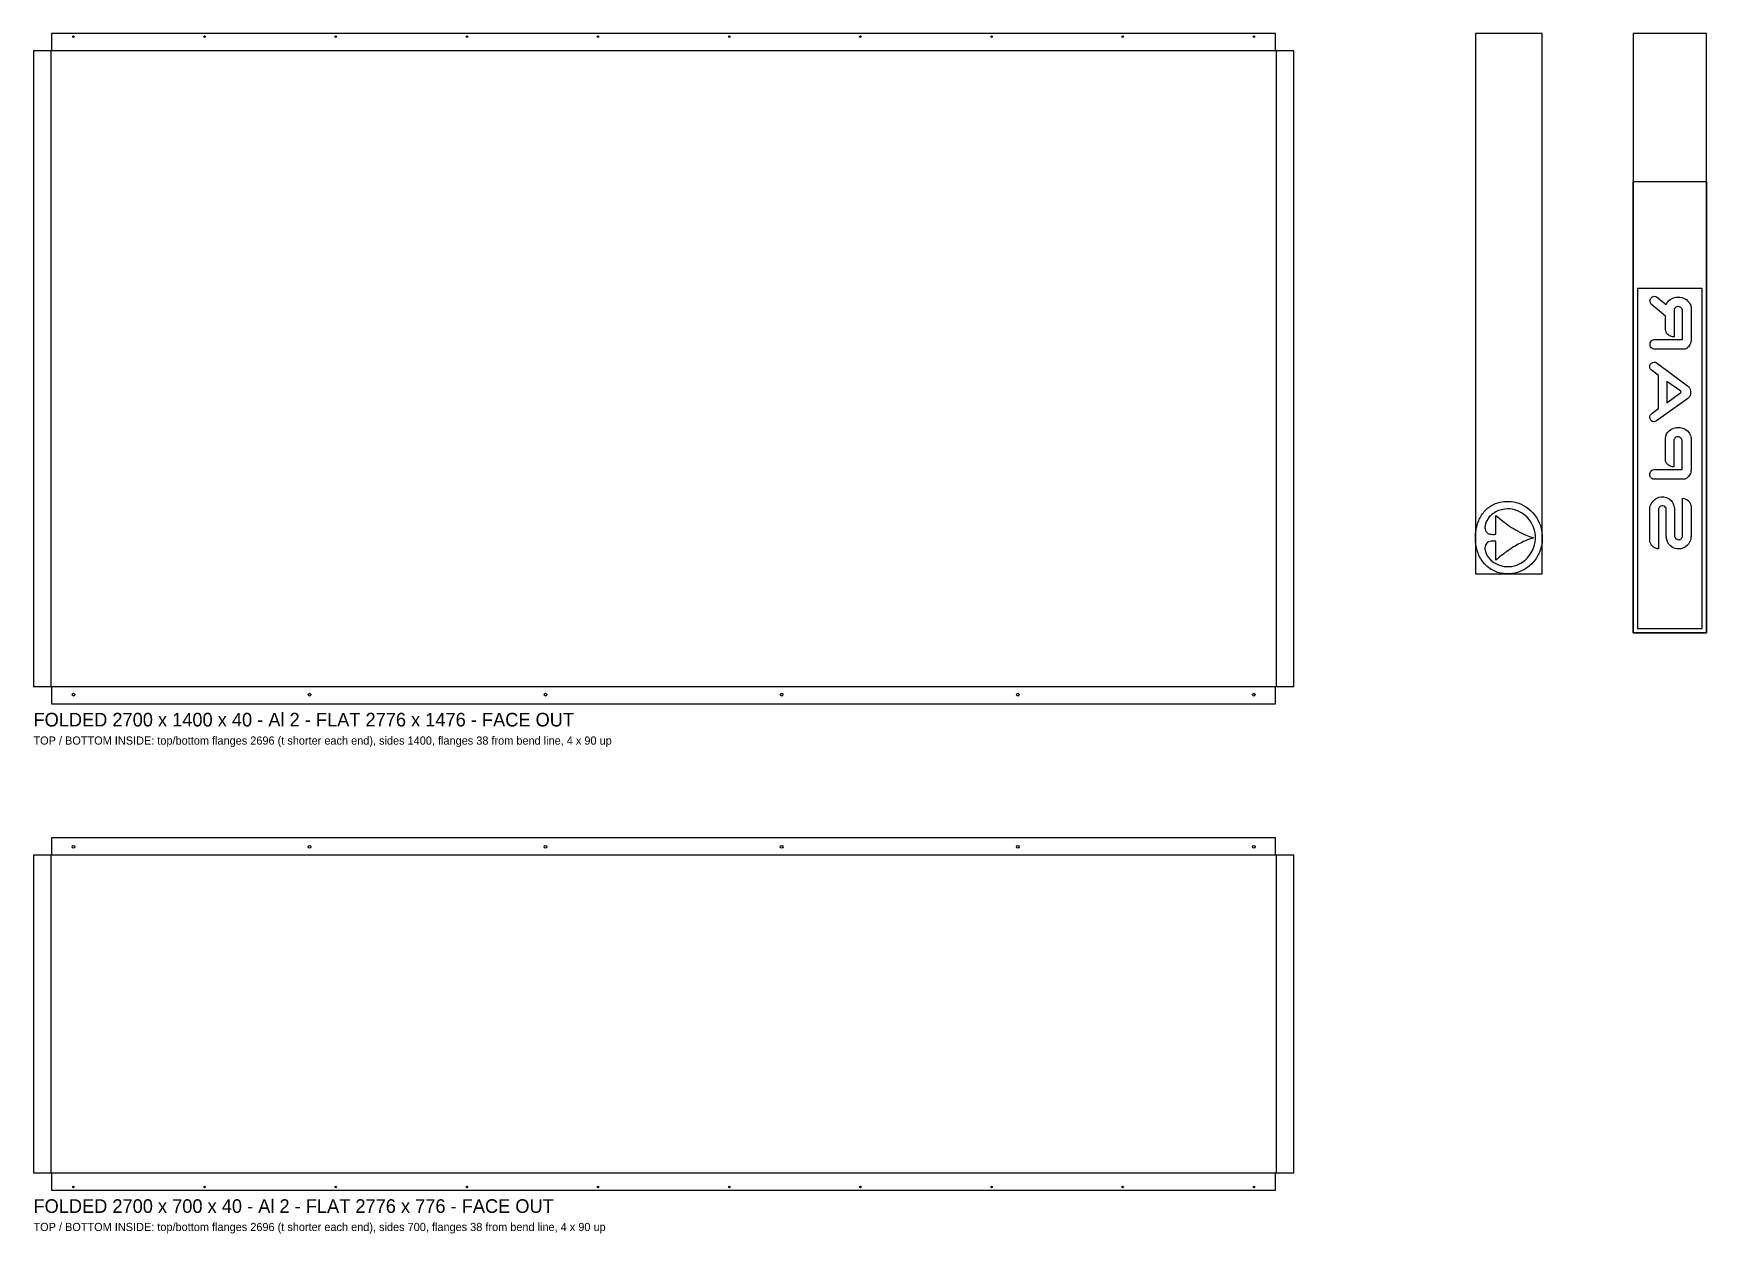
# Model space of a CAD drawing. Header units: millimetres. Extents: x 0 to 3685, y -2643 to 0.
import ezdxf

# ---------------------------------------------------------------- set-up
doc = ezdxf.new("R2010")
doc.units = ezdxf.units.MM
for name, color, linetype in [('FLAT_Back plate, box lid 40 mm, SPAR logo_1_1_BEND_UP_90', 1, 'Continuous'), ('FLAT_Back plate, box lid 40 mm, SPAR logo_1_1_CUT', 7, 'Continuous'), ('FLAT_Back plate, box lid 40 mm, SPAR logo_1_1_HOLES_D3.2', 3, 'Continuous'), ('FLAT_Back plate, box lid 40 mm, SPAR logo_1_1_HOLES_D6_JOINT', 4, 'Continuous'), ('FLAT_Back plate, box lid 40 mm, SPAR logo_1_1_TEXT', 2, 'Continuous'), ('FLAT_Back plate, box lid 40 mm, SPAR logo_1_2_BEND_UP_90', 1, 'Continuous'), ('FLAT_Back plate, box lid 40 mm, SPAR logo_1_2_CUT', 7, 'Continuous'), ('FLAT_Back plate, box lid 40 mm, SPAR logo_1_2_HOLES_D3.2', 3, 'Continuous'), ('FLAT_Back plate, box lid 40 mm, SPAR logo_1_2_HOLES_D6_JOINT', 4, 'Continuous'), ('FLAT_Back plate, box lid 40 mm, SPAR logo_1_2_TEXT', 2, 'Continuous'), ('VINYL_1_GREEN_CUT', 7, 'Continuous'), ('VINYL_1_GREEN_ROLL', 1, 'Continuous'), ('VINYL_1_WHITE_CUT', 7, 'Continuous'), ('VINYL_1_WHITE_ROLL', 1, 'Continuous')]:
    doc.layers.add(name, color=color, linetype=linetype)

msp = doc.modelspace()

# ---------------------------------------------------------------- linework, layer by layer
at = {"layer": 'FLAT_Back plate, box lid 40 mm, SPAR logo_1_1_BEND_UP_90'}
msp.add_lwpolyline([(38, -1438), (2738, -1438), (2738, -38), (38, -38)], close=True, dxfattribs=at)
at = {"layer": 'FLAT_Back plate, box lid 40 mm, SPAR logo_1_1_CUT'}
msp.add_lwpolyline([(40, -1476), (2736, -1476), (2736, -1438), (2776, -1438), (2776, -38), (2736, -38), (2736, 0), (40, 0), (40, -38), (0, -38), (0, -1438), (40, -1438)], close=True, dxfattribs=at)
at = {"layer": 'FLAT_Back plate, box lid 40 mm, SPAR logo_1_1_HOLES_D3.2'}
for centre in [(88, -7), (376.9, -7), (665.8, -7), (954.7, -7), (1243.6, -7), (1532.4, -7), (1821.3, -7), (2110.2, -7), (2399.1, -7), (2688, -7)]:
    msp.add_circle(centre, 1.6, dxfattribs=at)
at = {"layer": 'FLAT_Back plate, box lid 40 mm, SPAR logo_1_1_HOLES_D6_JOINT'}
for centre in [(88, -1456), (608, -1456), (1128, -1456), (1648, -1456), (2168, -1456), (2688, -1456)]:
    msp.add_circle(centre, 3, dxfattribs=at)
at = {"layer": 'FLAT_Back plate, box lid 40 mm, SPAR logo_1_2_BEND_UP_90'}
msp.add_lwpolyline([(38, -2509.1), (2738, -2509.1), (2738, -1809.1), (38, -1809.1)], close=True, dxfattribs=at)
at = {"layer": 'FLAT_Back plate, box lid 40 mm, SPAR logo_1_2_CUT'}
msp.add_lwpolyline([(40, -2547.1), (2736, -2547.1), (2736, -2509.1), (2776, -2509.1), (2776, -1809.1), (2736, -1809.1), (2736, -1771.1), (40, -1771.1), (40, -1809.1), (0, -1809.1), (0, -2509.1), (40, -2509.1)], close=True, dxfattribs=at)
at = {"layer": 'FLAT_Back plate, box lid 40 mm, SPAR logo_1_2_HOLES_D3.2'}
for centre in [(88, -2540.1), (376.9, -2540.1), (665.8, -2540.1), (954.7, -2540.1), (1243.6, -2540.1), (1532.4, -2540.1), (1821.3, -2540.1), (2110.2, -2540.1), (2399.1, -2540.1), (2688, -2540.1)]:
    msp.add_circle(centre, 1.6, dxfattribs=at)
at = {"layer": 'FLAT_Back plate, box lid 40 mm, SPAR logo_1_2_HOLES_D6_JOINT'}
for centre in [(88, -1791.1), (608, -1791.1), (1128, -1791.1), (1648, -1791.1), (2168, -1791.1), (2688, -1791.1)]:
    msp.add_circle(centre, 3, dxfattribs=at)
at = {"layer": 'VINYL_1_GREEN_CUT'}
for points in [[(3248.8, -1030.4, -0.159966), (3292, -1045.7, -0.170358), (3321, -1090.3, -0.186506), (3313.5, -1149.6, -0.14359), (3282.4, -1181, -0.146323), (3241.5, -1189.8, -0.09765), (3215.5, -1182.9, -0.128683), (3190.6, -1161.1, -0.085737), (3179.3, -1136.2, -0.078356), (3176.2, -1104.3, -0.076562), (3182, -1075.9, -0.090309), (3195.6, -1052.8, -0.160502), (3230.4, -1032.2, -0.060368)], [(3303.6, -1110.5, 0.04971), (3270, -1124.9, 0.030828), (3244.4, -1141.1, 0.027109), (3220.8, -1159.7), (3220.8, -1118.1, -0.009352), (3213.7, -1118, 0.056471), (3207.5, -1118.5, 0.222407), (3199.4, -1124.4, 0.158597), (3197.1, -1135.3, 0.075368), (3199.7, -1145.3, 0.134072), (3213.5, -1162.7, 0.12174), (3238.9, -1173.4, 0.105542), (3261.4, -1172.4, 0.103959), (3283.5, -1161.2, 0.139437), (3304.3, -1132.7, 0.103887), (3308.1, -1106.5, 0.208209), (3285, -1061, 0.102357), (3263.1, -1049.1, 0.106557), (3240.6, -1047.4, 0.120923), (3214.9, -1057.2, 0.086717), (3204.2, -1067.7, 0.113774), (3197.3, -1084, 0.122186), (3198, -1093.4, 0.098188), (3201.1, -1098.9, 0.158829), (3207.5, -1102.4, 0.056522), (3213.7, -1103, -0.007131), (3220.8, -1102.9), (3220.8, -1061.2, 0.033115), (3251.3, -1084.7, 0.048264), (3287.5, -1104.6, 0.025287)]]:
    msp.add_lwpolyline(points, format="xyb", close=True, dxfattribs=at)
at = {"layer": 'VINYL_1_GREEN_ROLL'}
msp.add_lwpolyline([(3176, -1190), (3323.4, -1190), (3323.4, 0), (3176, 0)], close=True, dxfattribs=at)
at = {"layer": 'VINYL_1_WHITE_CUT'}
for points in [[(3685.1, -1320), (3523.4, -1320), (3523.4, -326.3), (3685.1, -326.3), (3685.1, -1320)], [(3675.6, -1310), (3675.6, -561.9), (3532.9, -561.9), (3532.9, -1310), (3675.6, -1310)]]:
    msp.add_lwpolyline(points, close=True, dxfattribs=at)
for points in [[(3596.3, -597.1, -0.158198), (3604.8, -586, -0.1156), (3618.2, -580.8, -0.059261), (3626.5, -580.5, -0.147097), (3641.4, -586.8, -0.136642), (3650.2, -599.1, -0.084208), (3651.5, -606.5), (3651.5, -674.7, -0.097912), (3649.1, -683.8, -0.097628), (3643.4, -691.7, -0.13054), (3637.5, -694.9, -0.05225), (3635.6, -695.1), (3569.3, -695, -0.269902), (3562, -690.4, -0.145595), (3560.6, -683.2, -0.20288), (3565.3, -675.3, -0.152396), (3569.5, -674), (3631.9, -674), (3631.9, -609.2, 0.162041), (3630.7, -605.9, 0.138605), (3625.4, -602.1, 0.09459), (3621.7, -601.4, 0.127783), (3618, -602.7, 0.139222), (3614.1, -607.1, 0.103421), (3613.6, -609.2), (3613.6, -668.1, -0.112685), (3606.4, -666.8, -0.145721), (3597.1, -659.7, -0.119816), (3595.1, -654.7), (3595, -653.7), (3595, -622.5), (3563.7, -596.9, -0.112264), (3561.3, -592.9, -0.101809), (3560.5, -587.9, -0.175366), (3563.4, -582, -0.159703), (3569.3, -578.8, -0.212843), (3575.2, -580.3)], [(3579.1, -752.8), (3562.9, -740.7, -0.186487), (3560.1, -735.1, -0.108725), (3560.4, -730.5, -0.145433), (3564, -725.8, -0.138477), (3569.6, -723.5, -0.184726), (3574.1, -724.6), (3643.5, -776.1, -0.091509), (3648, -780.9, -0.109608), (3649.9, -786.7, -0.099188), (3649.4, -795.3, -0.124757), (3645.6, -802.5, -0.045174), (3644, -803.8), (3575.1, -853.1, -0.190878), (3567.5, -854.8, -0.242548), (3561.4, -850.1, -0.126483), (3560.2, -844.1, -0.178253), (3562.8, -838.5, -0.039042), (3564.5, -837), (3579.1, -825.9)], [(3597.3, -813.6), (3628.4, -790.8, 0.363021), (3628.6, -788.1), (3628.3, -787.8), (3597.3, -766.3)], [(3631.3, -960.5), (3631.3, -895.8, 0.16206), (3630.1, -892.4, 0.13865), (3624.8, -888.6, 0.094574), (3621.2, -887.9, 0.127795), (3617.5, -889.3, 0.139336), (3613.5, -893.6, 0.103382), (3613.1, -895.8), (3613.1, -954.6, -0.103139), (3607.8, -953.7, -0.023118), (3603.6, -951.9, -0.113282), (3596.6, -946.1, -0.140028), (3594.5, -940.7), (3594.5, -891.6, -0.222997), (3603.2, -874.2, -0.12035), (3616.3, -868.2, -0.07816), (3626.8, -867.7, -0.204808), (3646.8, -879.6, -0.14657), (3651.1, -891.7), (3651.1, -961.5, -0.108712), (3648.5, -970.9, -0.10926), (3641.8, -978.9, -0.1274), (3635.9, -981.5, -0.033657), (3634.7, -981.6), (3568.8, -981.6, -0.269924), (3561.5, -977, -0.145667), (3560, -969.8, -0.202611), (3564.8, -961.9, -0.152389), (3568.9, -960.5)], [(3631.9, -1023.2, -0.150358), (3645.5, -1029.4, -0.154505), (3650.8, -1039.3, -0.041508), (3651, -1041.3), (3651, -1104.6, -0.05892), (3649.6, -1115.4, -0.133311), (3643.2, -1126.9, -0.206185), (3623.2, -1134.9, -0.115145), (3610.1, -1131.7, -0.229151), (3597.3, -1114.4, -0.045556), (3596.4, -1104.6), (3596.4, -1101.9), (3596.4, -1047.9, 0.277688), (3591.4, -1040.7, 0.173553), (3586.4, -1040.5, 0.161448), (3580.6, -1044.2, 0.164636), (3579.2, -1048.3), (3579.2, -1134.9, -0.137851), (3568.1, -1130.9, -0.034545), (3565.2, -1128.6, -0.079362), (3562.1, -1123.8, -0.065355), (3559.9, -1117.6), (3559.9, -1046.3, -0.107977), (3563.1, -1036.2, -0.07414), (3571, -1026.1, -0.187118), (3590.7, -1020.2, -0.14108), (3602.6, -1024.8, -0.155527), (3613.2, -1040, -0.048911), (3614.5, -1046.2), (3614.6, -1106.7, 0.267395), (3619.3, -1113.7, 0.214854), (3627.1, -1114.1, 0.233321), (3631.5, -1109.1, 0.070394), (3631.9, -1106.1)]]:
    msp.add_lwpolyline(points, format="xyb", close=True, dxfattribs=at)
at = {"layer": 'VINYL_1_WHITE_ROLL'}
msp.add_lwpolyline([(3523.4, -1320), (3685.1, -1320), (3685.1, 0), (3523.4, 0)], close=True, dxfattribs=at)

# ---------------------------------------------------------------- texts
at = {"layer": 'FLAT_Back plate, box lid 40 mm, SPAR logo_1_1_TEXT'}
for s, height, p in [('FOLDED 2700 x 1400 x 40 - Al 2 - FLAT 2776 x 1476 - FACE OUT', 30, (0, -1526)), ('TOP / BOTTOM INSIDE: top/bottom flanges 2696 (t shorter each end), sides 1400, flanges 38 from bend line, 4 x 90 up', 18, (0, -1566))]:
    msp.add_text(s, height=height, dxfattribs=at).set_placement(p)
at = {"layer": 'FLAT_Back plate, box lid 40 mm, SPAR logo_1_2_TEXT'}
for s, height, p in [('FOLDED 2700 x 700 x 40 - Al 2 - FLAT 2776 x 776 - FACE OUT', 30, (0, -2597.1)), ('TOP / BOTTOM INSIDE: top/bottom flanges 2696 (t shorter each end), sides 700, flanges 38 from bend line, 4 x 90 up', 18, (0, -2637.1))]:
    msp.add_text(s, height=height, dxfattribs=at).set_placement(p)

doc.saveas('drawing.dxf')
